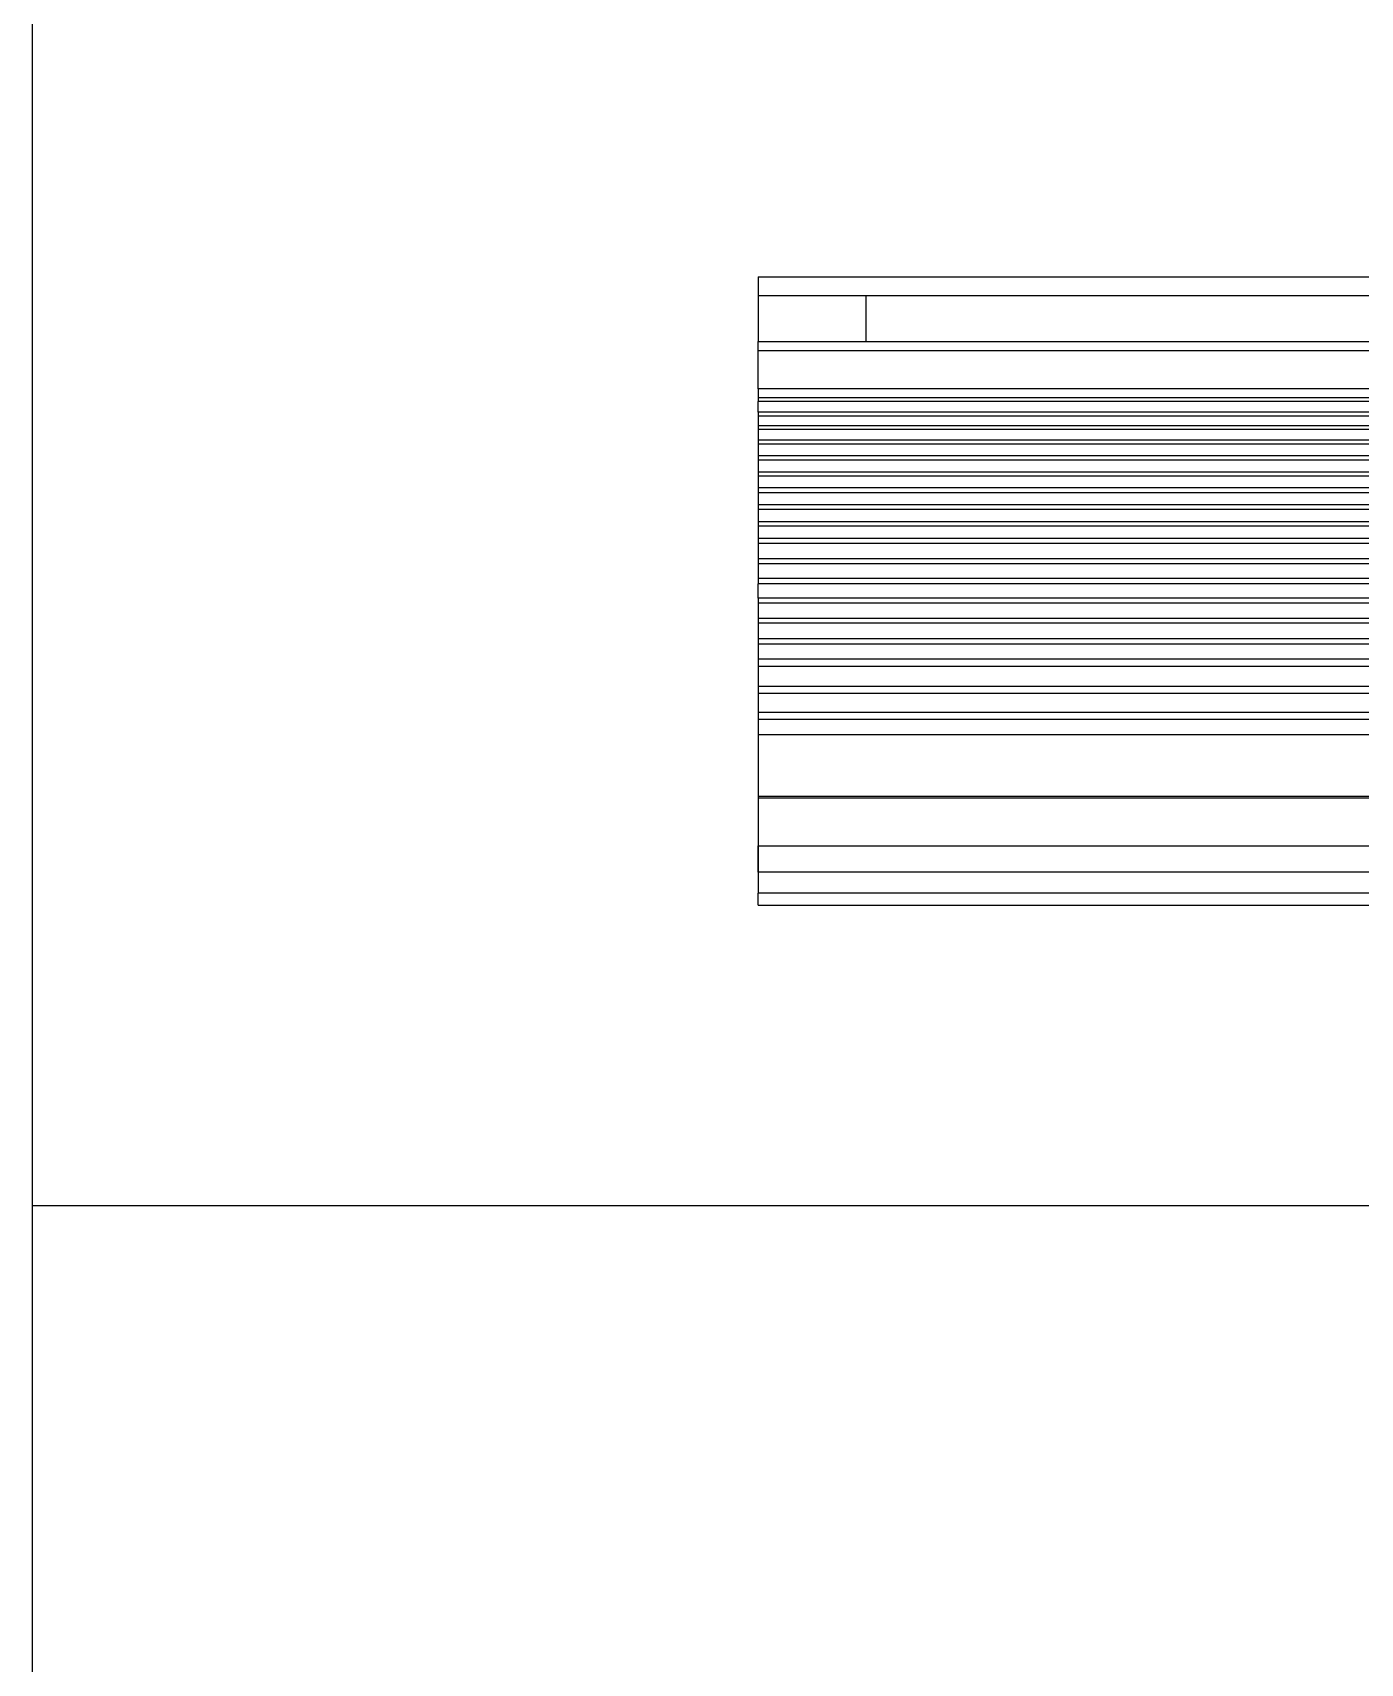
# Model space of a CAD drawing. Header units: inches. Extents: x 17074 to 430035, y 21644 to 175348.
# Drawn here: x 76378 to 77281, y 30941 to 32050 of the extents above; entities that cross this region are included whole.
import ezdxf

# ---------------------------------------------------------------- set-up
doc = ezdxf.new("R2010")
doc.units = ezdxf.units.IN
doc.header["$MEASUREMENT"] = 0
doc.layers.add('Edges', color=7, linetype='Continuous')

# ---------------------------------------------------------------- blocks, each defined once
blk = doc.blocks.new('1.0HP AIR CONDITION')
for p, q in [((-1371.2, 610.6), (-1371.2, 564.6)), ((-1478.9, 33.2), (-1478.9, 59.6)), ((-1478.9, 59.6), (409, 59.6)), ((409, 33.2), (-1478.9, 33.2))]:
    blk.add_line(p, q)
at = {"layer": 'Edges'}
for p, q in [((-1478.9, 629.3), (409, 629.3)), ((-1478.9, 629.3), (-1478.9, 610.6)), ((-1478.9, 610.6), (409, 610.6)), ((-1478.9, 610.6), (-1478.9, 564.6)), ((-1478.9, 564.6), (409, 564.6)), ((-1478.9, 555.3), (-1478.9, 564.6)), ((409, 555.3), (-1478.9, 555.3)), ((-1478.9, 517.3), (-1478.9, 555.3)), ((-1478.9, 517.3), (-1478.9, 508.2)), ((409, 517.3), (-1478.9, 517.3)), ((409, 508.2), (-1478.9, 508.2)), ((-1478.9, 508.2), (-1478.9, 504.5)), ((409, 504.5), (-1478.9, 504.5)), ((-1478.9, 493.7), (-1478.9, 504.5)), ((409, 493.7), (-1478.9, 493.7)), ((-1478.9, 493.7), (-1478.9, 489.8)), ((409, 489.8), (-1478.9, 489.8)), ((-1478.9, 489.8), (-1478.9, 480)), ((-1478.9, 480), (-1478.9, 476.4)), ((409, 480), (-1478.9, 480)), ((409, 476.4), (-1478.9, 476.4)), ((-1478.9, 476.4), (-1478.9, 465.7)), ((409, 465.7), (-1478.9, 465.7)), ((-1478.9, 465.7), (-1478.9, 461.7)), ((409, 461.7), (-1478.9, 461.7)), ((-1478.9, 461.7), (-1478.9, 450.1)), ((409, 450.1), (-1478.9, 450.1)), ((-1478.9, 450.1), (-1478.9, 445.7)), ((-1478.9, 445.7), (-1478.9, 433.8)), ((409, 445.7), (-1478.9, 445.7)), ((409, 433.8), (-1478.9, 433.8)), ((-1478.9, 433.8), (-1478.9, 429.7)), ((409, 429.7), (-1478.9, 429.7)), ((-1478.9, 429.7), (-1478.9, 417.9)), ((409, 417.9), (-1478.9, 417.9)), ((-1478.9, 417.9), (-1478.9, 413.2)), ((409, 413.2), (-1478.9, 413.2)), ((-1478.9, 413.2), (-1478.9, 400.9)), ((409, 400.9), (-1478.9, 400.9)), ((-1478.9, 400.9), (-1478.9, 396.5)), ((409, 396.5), (-1478.9, 396.5)), ((-1478.9, 396.5), (-1478.9, 384.1)), ((409, 384.1), (-1478.9, 384.1)), ((-1478.9, 384.1), (-1478.9, 379.7)), ((409, 379.7), (-1478.9, 379.7)), ((-1478.9, 379.7), (-1478.9, 367.2)), ((409, 367.2), (-1478.9, 367.2)), ((-1478.9, 367.2), (-1478.9, 362.2)), ((409, 362.2), (-1478.9, 362.2)), ((-1478.9, 362.2), (-1478.9, 347.1)), ((409, 347.1), (-1478.9, 347.1)), ((-1478.9, 347.1), (-1478.9, 341.8)), ((-1478.9, 341.8), (-1478.9, 327.2)), ((409, 341.8), (-1478.9, 341.8)), ((409, 327.2), (-1478.9, 327.2)), ((-1478.9, 327.2), (-1478.9, 322)), ((409, 322), (-1478.9, 322)), ((-1478.9, 307.5), (-1478.9, 322)), ((409, 307.5), (-1478.9, 307.5)), ((-1478.9, 307.5), (-1478.9, 302.4)), ((-1478.9, 302.4), (-1478.9, 287.3)), ((409, 302.4), (-1478.9, 302.4)), ((409, 287.3), (-1478.9, 287.3)), ((-1478.9, 287.3), (-1478.9, 282.6)), ((-1478.9, 282.6), (-1478.9, 266.9)), ((409, 282.6), (-1478.9, 282.6)), ((409, 266.9), (-1478.9, 266.9)), ((-1478.9, 266.9), (-1478.9, 261.5)), ((409, 261.5), (-1478.9, 261.5)), ((-1478.9, 261.5), (-1478.9, 246.4)), ((409, 246.4), (-1478.9, 246.4)), ((-1478.9, 246.4), (-1478.9, 239.2)), ((409, 239.2), (-1478.9, 239.2)), ((-1478.9, 239.2), (-1478.9, 219.2)), ((409, 219.2), (-1478.9, 219.2)), ((-1478.9, 219.2), (-1478.9, 212.2)), ((409, 212.2), (-1478.9, 212.2)), ((-1478.9, 212.2), (-1478.9, 193.1)), ((-1478.9, 193.1), (-1478.9, 186.1)), ((409, 193.1), (-1478.9, 193.1)), ((409, 186.1), (-1478.9, 186.1)), ((-1478.9, 186.1), (-1478.9, 170.5)), ((409, 170.5), (-1478.9, 170.5)), ((-1478.9, 170.5), (-1478.9, 108.8)), ((409, 108.8), (-1478.9, 108.8)), ((-1478.9, 108.8), (-1478.9, 107.1)), ((409, 107.1), (-1478.9, 107.1)), ((-1478.9, 107.1), (-1478.9, 12.2)), ((-1351.8, 12.2), (-1478.9, 12.2)), ((-1478.9, 0), (-1478.9, 12.2)), ((-1478.9, 0), (409, 0)), ((-1350.3, 12.2), (-1351.8, 12.2)), ((269.6, 12.2), (-1350.3, 12.2))]:
    blk.add_line(p, q, dxfattribs=at)

msp = doc.modelspace()

# ---------------------------------------------------------------- linework, layer by layer
at = {"color": 1}
msp.add_line((76377.8, 31252.7), (94776.9, 31252.7), dxfattribs=at)
msp.add_lwpolyline([(76377.8, 33101.1), (94776.9, 33159.5), (94776.9, 28392.5), (76377.8, 28334.2)], close=True, dxfattribs=at)

# ---------------------------------------------------------------- block references
at = {"xscale": 0.6790501703158356, "yscale": 0.6790501703158356, "zscale": 0.6790501703158356}
msp.add_blockref('1.0HP AIR CONDITION', (77875.6, 31456.9), dxfattribs=at)

doc.saveas('drawing.dxf')
